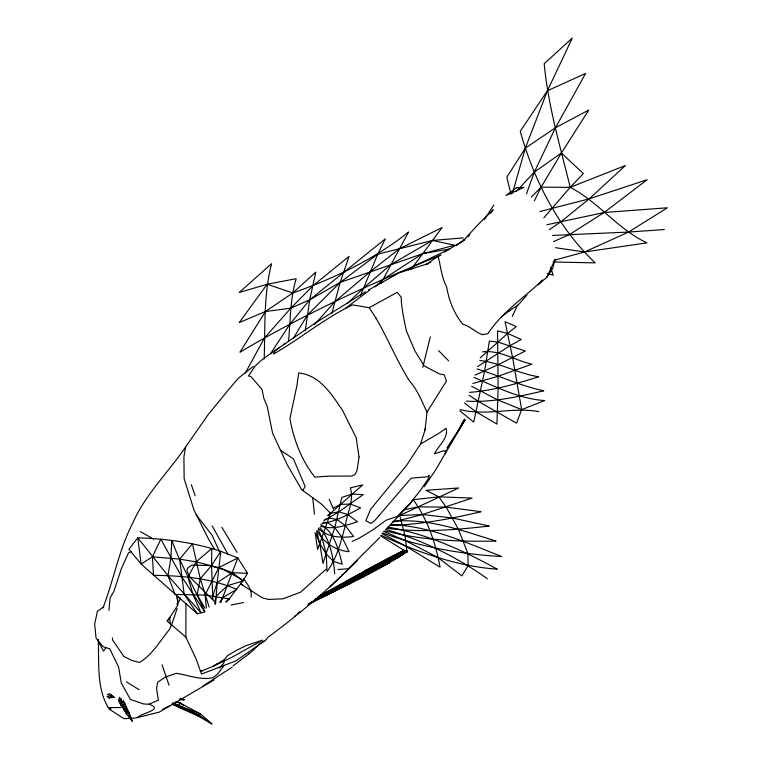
<?xml version="1.0" encoding="UTF-8"?>
<svg xmlns="http://www.w3.org/2000/svg" width="762" height="762" viewBox="0 0 762 762"><rect width="100%" height="100%" fill="white"/><g stroke="black" fill="none" stroke-linecap="round" stroke-linejoin="round"><path stroke-width="1.14" d="M98.355 639.451L98.298 641.566C99.174 663.692 96.564 687.791 108.242 707.584L111.128 708.936M264.195 358.883C265.243 327.108 263.538 294.684 271.615 263.671L239.201 292.475L267.157 284.236L296.199 278.682C289.951 298.961 290.608 320.316 288.531 341.224M251.098 597.094C252.212 589.921 247.545 584.178 243.611 578.815M215.541 604.304L217.18 582.578L220.799 551.317C194.034 542.544 165.868 538.677 137.77 537.82L128.902 549.221L141.122 564.051L197.339 613.762L204.778 611.848C194.472 587.692 180.908 565.071 171.783 540.372L170.879 558.117L167.992 575.701L174.993 594.436L205.035 595.046L229.191 598.903L242.821 581.015L247.564 573.338L237.754 557.936L220.799 551.317L211.522 565.48L200.263 578.834L197.139 594.589L205.045 608.409M279.587 347.596L275.206 350.577L273.482 354.082C300.371 338.68 324.422 318.345 352.52 304.886L369.218 307.686L397.25 292.303L401.155 297.151C401.412 308.21 404.146 319.802 406.298 330.689L414.985 351.063L424.167 365.855L439.274 373.875L444.17 374.752L446.475 381.105L427.034 412.004L425.044 430.025L420.538 444.008L406.422 465.592L370.561 509.378L365.855 520.722L371.056 523.494L375.19 520.055L411.185 478.184L428.053 476.717L429.13 475.364L428.977 477.66L420.319 490.538L411.49 501.425M196.882 715.004L198.815 716.385L198.939 715.175L200.435 713.88L211.865 723.9L198.815 716.385L172.317 704.393M211.865 723.9L198.939 715.175L178.603 706.974L178.832 705.088L180.489 703.212L200.435 713.88L198.815 716.385M305.352 330.137L309.734 299.809L315.754 272.139L292.741 292.989L265.414 311.525L239.211 322.583L267.157 284.236L292.741 292.989C334.023 278.482 374.218 259.394 408.565 232.01L380.924 283.416M224.209 659.968L223.714 663.369L219.094 668.083M185.928 603.552L185.88 637.137L196.405 659.616L201.463 674.046L235.953 660.883L266.186 639.699L268.195 636.927M212.036 598.751L217.18 582.578L232.429 572.662L247.564 573.338M123.168 700.364L129.254 712.946L132.359 721.357L126.625 714.08L121.006 705.136L121.634 701.326L121.044 698.344M214.684 603.933L216.008 596.351L227.524 585.673L242.821 581.015L232.429 572.662L218.78 567.633L196.129 561.899L179.661 559.137L152.448 556.803L141.122 564.051L137.77 537.82L167.992 575.701L201.054 612.81L192.967 594.455L187.966 577.167L196.129 561.899L211.779 548.459L211.522 565.48L212.846 599.608M253.327 366.379L238.611 377.971L228.914 389.268L208.055 414.747L185.614 447.008L183.928 456.343L184.137 478.698L193.967 510.016L208.569 539.153L214.57 549.364M132.359 721.357L121.634 701.326L124.787 703.355L127.206 711.537L126.625 714.08L119.444 697.287M102.946 608.019C113.709 580.063 118.872 550.021 132.721 523.123C145.285 494.395 168.173 472.554 185.614 447.008M422.767 367.341L430.292 336.899M331.946 313.096L340.147 282.416L349.082 256.346L312.934 285.769L290.798 308.181L264.443 338.014L245.278 373.094M512.483 193.196L525.332 148.142L547.402 90.764L572.281 38.1L544.201 63.722C548.116 105.747 560.175 146.456 570.214 187.309C598.522 201.978 617.811 229.295 646.967 242.878L584.511 251.984L554.126 260.29M318.345 529.619L322.012 538.134L326.279 553.974L326.984 571.529C337.128 558.127 340.919 541.506 345.329 525.609C347.091 513.217 354.34 500.301 350.32 487.88L362.731 484.908L330.479 513.283L317.64 549.469L315.097 532.571M445.103 453.895L446.608 450.056L444.884 451.571L443.96 450.647L434.492 453.857C438.131 445.751 448.913 437.979 446.065 428.32L438.931 433.311L420.538 444.008M177.108 608.505L171.621 624.897L169.25 629.745C159.944 641.013 152.286 654.844 139.484 662.483L131.769 660.435L123.873 656.463L112.709 640.166L112.385 637.899M221.694 666.883L222.456 664.721M526.466 193.872L534.333 172.098L555.488 127.73L585.568 73.447L547.402 90.764L520.256 131.283C534.01 180.337 557.927 227.543 595.246 262.9L553.174 261.938M360.445 295.589L377.762 254.184L385.324 238.858L309.734 299.809L289.903 324.174L270.577 353.682M220.79 602.656L237.754 557.936L218.78 567.633L205.035 595.046L206.378 607.876M546.745 277.368L555.174 259.204L552.564 268.796L546.745 277.368L538.067 284.817L541.963 280.359M512.283 316.335L517.627 304.962M534.324 200.854L541.087 187.195L561.384 153.038L588.788 110.052L555.488 127.73L525.332 148.142L506.835 177.117L510.969 194.291M464.515 419.157L458.381 430.578L447.056 448.247L464.982 419.881M464.296 419.633L458.381 430.578L465.001 419.872L435.359 470.373L424.234 486.728M330.803 513.512L321.383 504.053L302.838 490.509L305.143 486.451L293.408 458.829L280.587 450.361L272.586 433.235L267.148 406.203L263.871 398.478L262.014 389.401L250.898 376.533L248.46 375.971L255.06 366.236L260.29 361.15L267.967 355.387L316.02 322.517L365.322 291.884M293.513 337.957L307.438 315.087L340.147 282.416L377.762 254.184L432.359 240.459L463.258 237.887M484.461 219.37L493.824 205.007M219.675 602.247L222.818 597.522L236.772 589.388C210.626 578.044 181.708 575.634 153.514 575.358L152.448 556.803L160.811 539.172L181.594 576.548L204.778 611.848M176.851 604.39L180.07 599.694L179.975 597.341M411.394 269.043L442.074 227.533L399.364 248.783L370.199 271.71L334.794 301.723L314.63 324.526M224.199 665.369L217.484 674.141L212.998 677.647C200.501 680.561 188.395 674.942 176.127 673.351L165.24 677.189L157.705 682.209L156.553 688.21L158.372 700.164L148.895 704.231L143.666 703.974L130.435 699.468L121.272 683.066L118.615 667.083L109.747 648.786L105.908 647.71L103.575 651.139L98.298 641.566M425.044 430.025L425.234 428.53M542.62 280.016C524.275 297.723 502.082 311.858 487.937 333.689L482.375 334.651C475.117 332.022 470.03 326.136 462.639 324.107C454.104 313.496 448.866 300.418 446.694 287.036C441.598 277.397 440.788 266.719 438.188 256.308L440.988 254.889M490.214 213.331L493.214 209.75L478.031 224.609L463.286 240.64L444.417 252.079M526.933 295.046L517.874 305.324L510.473 309.924L501.406 316.906M543.839 217.846L570.214 187.309L583.33 173.555L561.384 153.038L534.333 172.098L516.236 191.51M467.897 236.772L469.878 234.639M226.247 602.066L229.191 598.903L225.714 601.866M386.324 529.076L411.118 502.672M379.8 537.486L348.377 568.719L337.976 569.538M531.409 197.072L541.087 187.195L570.214 187.309L625.431 165.525L589.216 198.853L560.727 221.904L549.307 229.695M412.08 501.282L397.173 516.474L386.382 520.094L372.466 530.152L358.597 538.505L352.139 541.363M166.945 620.82L170.269 617.563M330.07 586.873L357.597 560.194C330.184 588.007 300.314 613.334 268.938 636.546M347.196 303.676L363.303 288.246L390.839 264.566L432.359 240.459L454.714 245.212L422.615 253.689L340.147 282.416L309.734 299.809L290.798 308.181L265.414 311.525L239.963 352.187C303.867 314.268 371.542 283.102 440.379 255.299M375.247 286.76L382.981 279.378L422.615 253.689L449.866 248.926L413.385 266.376L408.565 269.853M326.022 569.281L300.514 592.226L282.854 598.856L268.395 599.408L262.385 597.884L241.973 584.711L240.497 583.14M480.193 357.921L507.673 333.404L516.284 326.565L505.025 321.669L512.636 357.769L521.665 409.632L516.579 423.186L478.526 401.488L468.982 395.268M315.506 599.57L316.04 599.084L314.42 600.446M509.94 310.391L508.625 311.448M265.271 640.337L259.299 644.081L251.689 651.701L233.077 665.864M241.973 584.711L242.516 585.054M327.917 515.512L330.479 513.283L338.89 511.826L363.188 494.605L352.054 494.052L341.852 497.405L334.766 527.58L322.974 563.404L319.83 543.801L316.735 531.676M297.18 613.972L299.837 611.734M307.819 605.028L311.363 602.047M345.386 308.429L369.484 290.179L368.522 290.036L399.098 272.872L428.482 263.462M327.955 515.283L330.479 513.283M294.894 615.848L295.408 615.458M460.296 242.745L464.858 239.42L456.028 245.85M103.784 606.714L97.46 611.276L94.64 624.002L96.069 638.08L103.003 646.624L106.118 647.633M216.532 664.083L213.617 666.131L200.387 671.493M248.983 653.863L249.317 653.606M407.556 551.355C376.466 572.252 341.786 587.045 308.61 604.237M426.263 264.414L438.188 256.308M202.597 686.333L232.229 667.074M477.707 366.551L510.159 345.586L521.198 339.481L507.673 333.404L497.538 330.898L498.119 388.058L496.938 424.072L476.164 411.909L464.477 403.031M109.014 708.974L123.939 718.671L135.198 718.09L159.191 712.156L214.112 679.933M427.711 263.89L430.711 262.061M213.322 666.217L232.696 656.873L262.633 640.09L246.259 645.566L237.039 650.043L227.619 655.558L224.266 659.711L213.093 666.35M357.816 579.625L370.322 572.491L369.313 571.062L318.306 596.913M319.126 596.084L389.344 557.555L403.993 550.231M404.031 550.516L317.668 597.408L405.508 551.326M323.898 520.722L338.89 511.826L348.015 514.674L357.483 521.818C345.767 525.485 332.87 530.181 320.64 526.18M317.678 597.865L406.07 550.516M315.182 599.408L378.781 565.509L407.432 551.24L314.315 600.246M314.973 599.513L399.012 557.012L310.629 602.656M319.202 596.16L405.422 551.288M317.668 597.875L347.282 582.273L402.86 554.574L313.115 601.218M403.993 550.402L364.217 571.195L406.013 550.374M314.449 600.151L389.477 562.794L310.21 603.161M379.466 515.274L379.238 515.531M333.727 507.902L340.585 504.377L350.301 504.063L360.655 507.844C348.472 514.541 335.88 521.484 321.945 523.542M313.973 600.751L317.059 599.161C337.318 586.997 361.359 580.492 379.343 564.794L379.038 564.051L345.519 581.501L347.482 581.854C336.88 592.064 322.05 596.627 309.296 603.59M311.677 602.104L348.358 584.387L361.988 576.805L362.969 577.034M308.696 604.161L315.468 600.494L317.354 598.646L316.649 598.418M162.754 709.279L169.555 705.964M380.724 535.867L407.146 552.326L404.984 535.467L399.698 515.503L458.676 487.975L426.12 490.309L438.836 496.834L472.059 498.081L422.481 514.502L392.582 522.199M553.498 241.63L569.69 234.401L604.114 212.522L647.129 179.727L589.216 198.853L539.934 211.531M475.002 375.142L498.186 364.712L525.351 351.006L497.843 342.081L489.375 341.1L484.603 371.018L473.716 422.148L459.781 410.718M131.054 551.707L128.711 552.641L128.207 553.564L121.425 568.538L113.881 591.398L110.09 597.856L108.937 610.41M324.983 519.513L329.06 517.941L336.995 519.522L345.329 525.609L353.587 536.477C341.462 538.048 327.279 537.534 318.24 528.161M200.311 671.217L202.568 670.608M472.878 383.486L498.11 376.295L531.847 364.179C515.693 360.588 499.281 349.672 482.47 351.863M403.631 509.873L418.157 506.854L446.151 507.13L481.108 511.702C451.104 518.798 420.586 524.58 389.687 525.542M546.897 224.761L604.114 212.522L667.36 207.788L628.564 232.058L584.511 251.984L555.422 247.688M243.488 602.561L231.191 605.009M393.211 521.389C428.387 517.884 462.886 530.923 496.043 541.039C458.772 541.839 421.015 540.287 384.81 530.771M469.582 392.373C493.204 390.62 516.122 383.838 538.629 376.78C518.398 373.628 500.043 362.769 479.812 360.445M664.378 229.543L628.564 232.058L552.44 235.439M399.698 515.503L422.481 514.502L452.666 518.027L489.204 526.037C455.447 529.933 421.176 532.724 387.325 528.342M108.756 697.706L114.1 697.392L110.938 694.639M108.242 707.584L120.758 707.555M179.565 699.564L184.214 699.64L181.404 699.125M323.05 522.446L327.555 522.551L334.766 527.58L342.09 537.305L349.082 551.698C335.556 550.545 323.202 542.42 316.821 530.428M466.249 401.117C492.481 402.727 518.37 396.621 543.773 390.83C520.713 385.982 499.434 375.647 477.002 368.989M390.954 524.618C429.768 525.99 466.173 542.534 501.777 556.584C461.181 554.174 420.691 547.068 382.457 532.943M179.394 699.421L184.214 699.64L180.718 699.097M137.274 717.394L137.874 717.423C140.846 713.089 165.011 709.641 148.895 704.231M179.518 699.221L184.214 699.64L180.308 699.078M284.683 344.243L283.902 344.157L284.397 344.434M538.829 411.623C512.807 406.775 486.308 416.281 460.305 409.613M111.338 696.878L114.1 697.392L109.214 693.391M388.144 527.152C426.796 533.857 463.134 550.335 497.272 569.195C456.657 566.328 417.814 552.117 381.057 535.305M547.573 273.644L553.26 275.187L550.488 267.395M175.927 701.878L180.489 703.212L183.385 705.288M172.145 702.964L200.435 713.88M385.867 529.39C422.11 540.106 456.657 556.717 487.375 578.768M176.203 701.488L180.489 703.212M173.546 702.955L198.939 715.175M473.964 377.419C496.834 387.229 519.37 398.907 544.687 400.545L521.665 409.632L497.777 399.917L471.564 386.277M383.467 531.285L405.822 540.82L437.979 557.546L461.839 575.853L468.144 565.699L467.916 553.641L458.4 529.228L446.151 507.13L438.836 496.834L413.204 499.691C427.673 519.494 435.683 543.211 440.036 567.147L406.489 546.573L382.076 533.61M140.379 531.705L153.791 539.153M320.716 524.542C334.613 532.286 338.566 549.916 342.214 564.232L333.451 561.384L326.279 553.974L319.83 543.801L315.744 533.505M126.406 681.857L139.122 689.715M175.67 705.117L178.603 706.974M302.838 490.509L301.742 489.766L287.207 464.706L280.587 450.361M127.206 711.537L129.254 712.946M107.975 694.839L107.271 694.306L114.1 697.392L107.042 696.458L109.557 698.411M369.218 307.686L376.114 318.354C388.134 338.795 396.859 361.045 409.642 381.152C417.662 390.068 421.777 401.441 427.034 412.004M185.88 637.137L167.354 621.23L177.898 605.066L177.641 596.322M118.262 700.087L121.006 705.136L122.653 706.698M438.55 350.625L448.608 360.817M214.332 601.323L190.262 577.463L186.995 571.29L187.347 568.404L191.719 565.128L209.217 565.547L223.361 569.462L241.564 579.425L242.859 580.949M196.263 514.788L212.417 535.715L219.475 551.802M319.916 527.437C330.375 540.448 333.385 557.66 334.718 573.881M197.339 613.762L184.194 594.293L179.661 559.137L192.434 543.792L200.263 578.834L209.121 607.038M375.571 317.468L376.114 318.354M221.837 527.285L237.106 552.431M228.219 554.631L212.198 525.971M329.213 499.177L333.423 509.026M191.357 484.708L195.196 495.767M162.115 664.826L169.04 685.267M118.958 698.649L121.006 705.136M176.384 595.16L177.813 602.132M169.507 617.953L170.631 624.773M312.687 497.71L314.496 514.188M359.035 457.048L357.035 470.383L355.035 474.526L351.911 476.04L327.517 476.193L314.849 477.136C301.381 460.134 293.713 439.722 289.912 418.548L296.866 385.801L298.733 372.961C319.916 375.133 331.88 394.506 342.633 410.613L356.206 437.702L359.035 457.048M516.569 187.719L506.035 195.482L523.913 187.404L516.569 187.719"/></g></svg>
